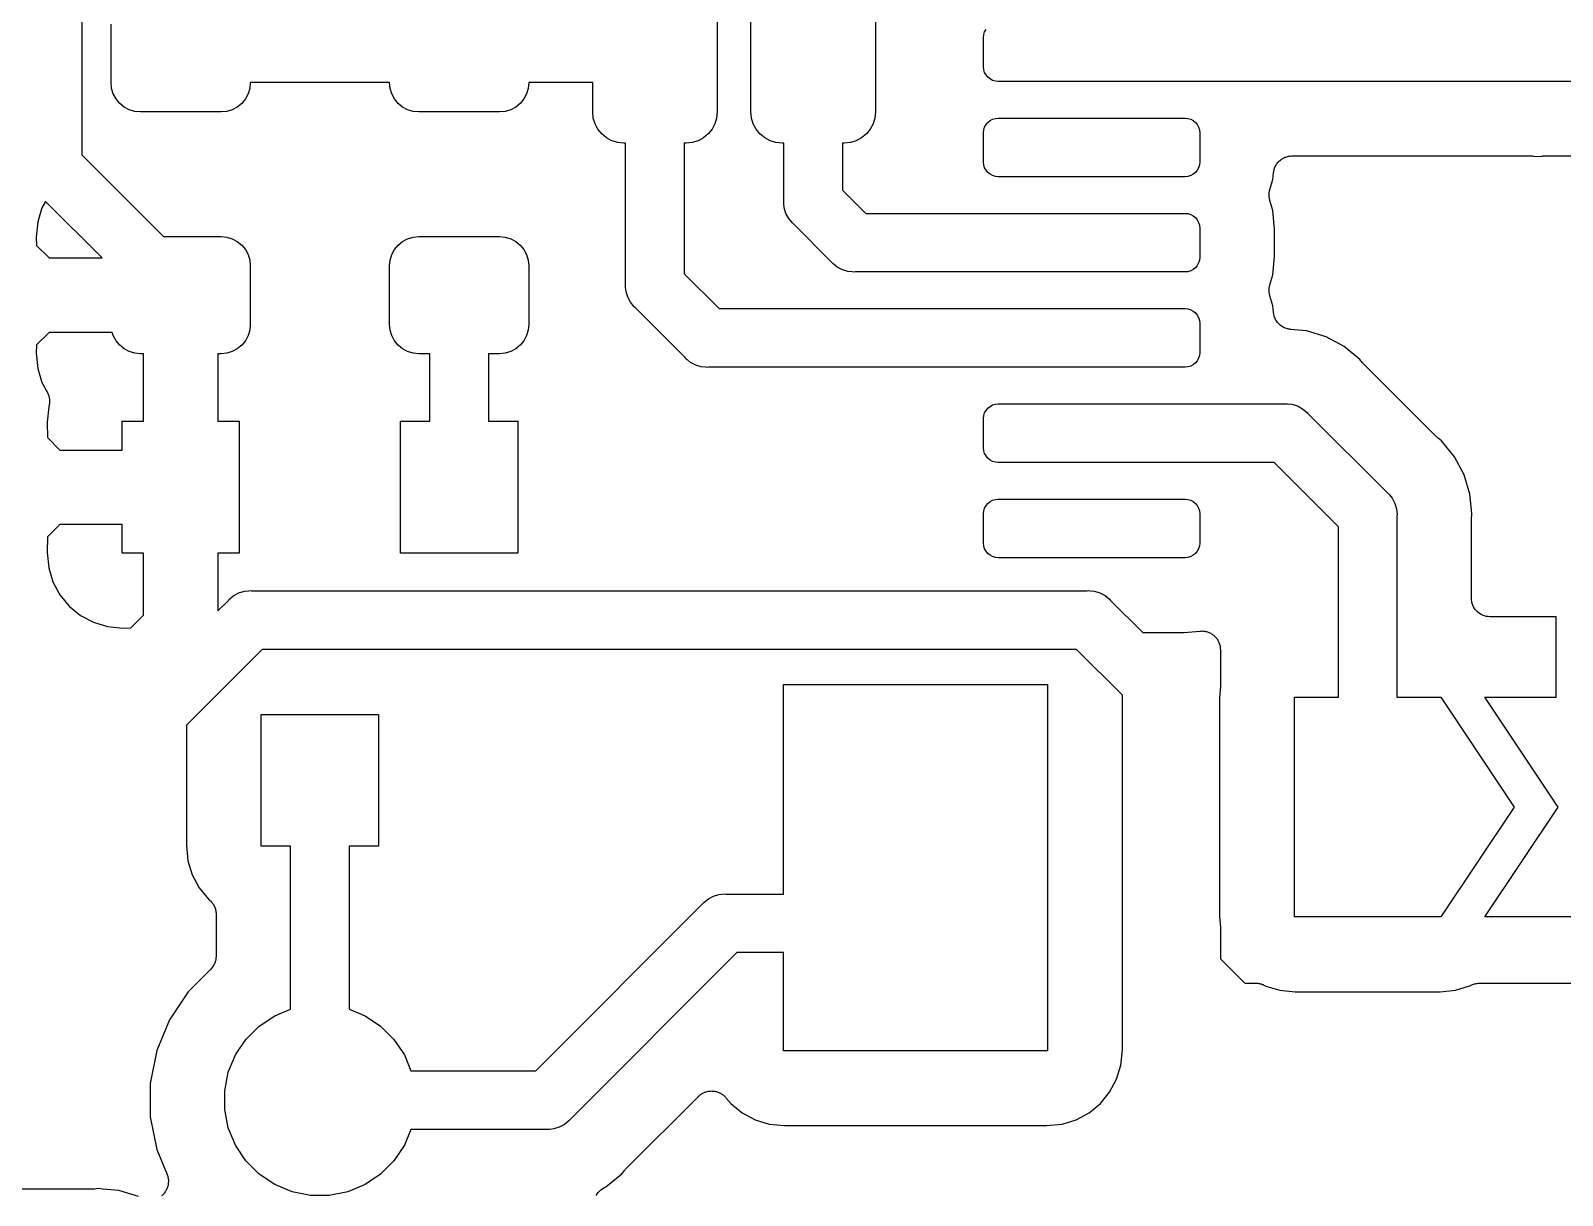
# Model space of a CAD drawing. Extents: x 17.5 to 71.7, y -43 to -16.
# Drawn here: x 52.38 to 62.83, y -37.45 to -29.5 of the extents above; entities that cross this region are included whole.
import ezdxf

# ---------------------------------------------------------------- set-up
doc = ezdxf.new("R2010")
doc.units = 0
doc.layers.add('BLACK', color=7, linetype='CONTINUOUS')

msp = doc.modelspace()

# ---------------------------------------------------------------- linework, layer by layer
at = {"layer": 'BLACK', "linetype": 'CONTINUOUS'}
for p, q in [((52.731, -28.284), (52.731, -30.3471)), ((57.067, -29.255), (57.067, -30.055)), ((57.2965, -30.055), (57.2965, -29.255)), ((58.1465, -29.255), (58.1465, -30.055)), ((52.931, -29.855), (52.931, -29.455)), ((58.884, -29.547), (58.8859, -29.5275)), ((58.884, -29.747), (58.884, -29.547)), ((58.8859, -29.5275), (58.8916, -29.5087)), ((58.8916, -29.5087), (58.9009, -29.4914)), ((58.8859, -29.7665), (58.884, -29.747)), ((58.8916, -29.7853), (58.8859, -29.7665)), ((58.9009, -29.8026), (58.8916, -29.7853)), ((52.9348, -29.894), (52.931, -29.855)), ((53.881, -29.855), (53.8772, -29.894)), ((54.831, -29.855), (53.881, -29.855)), ((54.8348, -29.894), (54.831, -29.855)), ((55.781, -29.855), (55.7772, -29.894)), ((56.217, -29.855), (55.781, -29.855)), ((56.217, -30.055), (56.217, -29.855)), ((58.9133, -29.8177), (58.9009, -29.8026)), ((58.9284, -29.8301), (58.9133, -29.8177)), ((58.9457, -29.8394), (58.9284, -29.8301)), ((58.9645, -29.8451), (58.9457, -29.8394)), ((58.984, -29.847), (58.9645, -29.8451)), ((62.6572, -29.847), (58.984, -29.847)), ((62.667, -29.848), (62.6572, -29.847)), ((62.6768, -29.847), (62.667, -29.848)), ((65.984, -29.847), (62.6768, -29.847)), ((52.9462, -29.9315), (52.9348, -29.894)), ((52.9647, -29.9661), (52.9462, -29.9315)), ((52.9896, -29.9964), (52.9647, -29.9661)), ((53.8473, -29.9661), (53.8224, -29.9964)), ((53.8658, -29.9315), (53.8473, -29.9661)), ((53.8772, -29.894), (53.8658, -29.9315)), ((54.8462, -29.9315), (54.8348, -29.894)), ((54.8647, -29.9661), (54.8462, -29.9315)), ((54.8896, -29.9964), (54.8647, -29.9661)), ((55.7473, -29.9661), (55.7224, -29.9964)), ((55.7658, -29.9315), (55.7473, -29.9661)), ((55.7772, -29.894), (55.7658, -29.9315)), ((53.0199, -30.0213), (52.9896, -29.9964)), ((53.0545, -30.0398), (53.0199, -30.0213)), ((53.092, -30.0512), (53.0545, -30.0398)), ((53.131, -30.055), (53.092, -30.0512)), ((53.681, -30.055), (53.131, -30.055)), ((53.72, -30.0512), (53.681, -30.055)), ((53.7575, -30.0398), (53.72, -30.0512)), ((53.7921, -30.0213), (53.7575, -30.0398)), ((53.8224, -29.9964), (53.7921, -30.0213)), ((54.9199, -30.0213), (54.8896, -29.9964)), ((54.9545, -30.0398), (54.9199, -30.0213)), ((54.992, -30.0512), (54.9545, -30.0398)), ((55.031, -30.055), (54.992, -30.0512)), ((55.581, -30.055), (55.031, -30.055)), ((55.62, -30.0512), (55.581, -30.055)), ((55.6575, -30.0398), (55.62, -30.0512)), ((55.6921, -30.0213), (55.6575, -30.0398)), ((55.7224, -29.9964), (55.6921, -30.0213)), ((56.2211, -30.0965), (56.217, -30.055)), ((56.2332, -30.1363), (56.2211, -30.0965)), ((57.0629, -30.0965), (57.0508, -30.1363)), ((57.067, -30.055), (57.0629, -30.0965)), ((57.3006, -30.0965), (57.2965, -30.055)), ((57.3127, -30.1363), (57.3006, -30.0965)), ((58.1424, -30.0965), (58.1303, -30.1363)), ((58.1465, -30.055), (58.1424, -30.0965)), ((58.9457, -30.1046), (58.9645, -30.0989)), ((58.9645, -30.0989), (58.984, -30.097)), ((58.984, -30.097), (60.259, -30.097)), ((60.259, -30.097), (60.2785, -30.0989)), ((60.2785, -30.0989), (60.2973, -30.1046)), ((56.2528, -30.1731), (56.2332, -30.1363)), ((56.2792, -30.2053), (56.2528, -30.1731)), ((57.0312, -30.1731), (57.0048, -30.2053)), ((57.0508, -30.1363), (57.0312, -30.1731)), ((57.3323, -30.1731), (57.3127, -30.1363)), ((57.3587, -30.2053), (57.3323, -30.1731)), ((58.1107, -30.1731), (58.0843, -30.2053)), ((58.1303, -30.1363), (58.1107, -30.1731)), ((58.884, -30.197), (58.8859, -30.1775)), ((58.884, -30.397), (58.884, -30.197)), ((58.8859, -30.1775), (58.8916, -30.1587)), ((58.8916, -30.1587), (58.9009, -30.1414)), ((58.9009, -30.1414), (58.9133, -30.1263)), ((58.9133, -30.1263), (58.9284, -30.1139)), ((58.9284, -30.1139), (58.9457, -30.1046)), ((60.2973, -30.1046), (60.3146, -30.1139)), ((60.3146, -30.1139), (60.3297, -30.1263)), ((60.3297, -30.1263), (60.3421, -30.1414)), ((60.3421, -30.1414), (60.3514, -30.1587)), ((60.3514, -30.1587), (60.3571, -30.1775)), ((60.3571, -30.1775), (60.359, -30.197)), ((60.359, -30.197), (60.359, -30.397)), ((56.3114, -30.2317), (56.2792, -30.2053)), ((56.3482, -30.2513), (56.3114, -30.2317)), ((56.388, -30.2634), (56.3482, -30.2513)), ((56.4295, -30.2675), (56.388, -30.2634)), ((56.442, -30.2675), (56.4295, -30.2675)), ((56.442, -31.2322), (56.442, -30.2675)), ((56.8545, -30.2675), (56.842, -30.2675)), ((56.842, -30.2675), (56.842, -31.1592)), ((56.896, -30.2634), (56.8545, -30.2675)), ((56.9358, -30.2513), (56.896, -30.2634)), ((56.9726, -30.2317), (56.9358, -30.2513)), ((57.0048, -30.2053), (56.9726, -30.2317)), ((57.3909, -30.2317), (57.3587, -30.2053)), ((57.4277, -30.2513), (57.3909, -30.2317)), ((57.4675, -30.2634), (57.4277, -30.2513)), ((57.509, -30.2675), (57.4675, -30.2634)), ((57.5215, -30.2675), (57.509, -30.2675)), ((57.5215, -30.6607), (57.5215, -30.2675)), ((57.934, -30.2675), (57.9215, -30.2675)), ((57.9215, -30.2675), (57.9215, -30.5877)), ((57.9755, -30.2634), (57.934, -30.2675)), ((58.0153, -30.2513), (57.9755, -30.2634)), ((58.0521, -30.2317), (58.0153, -30.2513)), ((58.0843, -30.2053), (58.0521, -30.2317)), ((52.731, -30.3471), (53.2888, -30.905)), ((58.8859, -30.4165), (58.884, -30.397)), ((60.359, -30.397), (60.3571, -30.4165)), ((60.8807, -30.416), (60.8834, -30.411)), ((60.8834, -30.411), (60.8877, -30.4058)), ((60.8877, -30.4058), (60.8914, -30.4003)), ((60.8914, -30.4003), (60.8955, -30.3963)), ((60.8955, -30.3963), (60.8992, -30.3919)), ((60.8992, -30.3919), (60.9044, -30.3877)), ((60.9044, -30.3877), (60.9092, -30.383)), ((60.9092, -30.383), (60.914, -30.3799)), ((60.914, -30.3799), (60.9184, -30.3762)), ((60.9184, -30.3762), (60.9243, -30.3731)), ((60.9243, -30.3731), (60.9299, -30.3694)), ((60.9299, -30.3694), (60.9352, -30.3673)), ((60.9352, -30.3673), (60.9403, -30.3646)), ((60.9403, -30.3646), (60.9467, -30.3627)), ((60.9467, -30.3627), (60.9529, -30.3602)), ((60.9529, -30.3602), (60.9585, -30.3591)), ((60.9585, -30.3591), (60.964, -30.3574)), ((60.964, -30.3574), (60.9707, -30.3568)), ((60.9707, -30.3568), (60.9772, -30.3555)), ((60.9772, -30.3555), (60.983, -30.3556)), ((60.983, -30.3556), (60.9887, -30.355)), ((60.9887, -30.355), (62.626, -30.355)), ((62.626, -30.355), (62.6278, -30.355)), ((62.6278, -30.355), (62.6331, -30.3556)), ((62.6331, -30.3556), (62.6384, -30.3556)), ((62.6384, -30.3556), (62.667, -30.3584)), ((62.667, -30.3584), (62.6956, -30.3556)), ((62.6956, -30.3556), (62.6973, -30.3554)), ((62.6973, -30.3554), (62.7027, -30.3555)), ((62.7027, -30.3555), (62.708, -30.355)), ((62.708, -30.355), (63.8502, -30.355)), ((58.8916, -30.4353), (58.8859, -30.4165)), ((58.9009, -30.4526), (58.8916, -30.4353)), ((58.9133, -30.4677), (58.9009, -30.4526)), ((58.9284, -30.4801), (58.9133, -30.4677)), ((58.9457, -30.4894), (58.9284, -30.4801)), ((58.9645, -30.4951), (58.9457, -30.4894)), ((58.984, -30.497), (58.9645, -30.4951)), ((60.259, -30.497), (58.984, -30.497)), ((60.2785, -30.4951), (60.259, -30.497)), ((60.2973, -30.4894), (60.2785, -30.4951)), ((60.3146, -30.4801), (60.2973, -30.4894)), ((60.3297, -30.4677), (60.3146, -30.4801)), ((60.3421, -30.4526), (60.3297, -30.4677)), ((60.3514, -30.4353), (60.3421, -30.4526)), ((60.3571, -30.4165), (60.3514, -30.4353)), ((60.8368, -30.5851), (60.8577, -30.5161)), ((60.8577, -30.5161), (60.8623, -30.4696)), ((60.8623, -30.4696), (60.8625, -30.4678)), ((60.8625, -30.4678), (60.8637, -30.4622)), ((60.8637, -30.4622), (60.8643, -30.4565)), ((60.8643, -30.4565), (60.8663, -30.4501)), ((60.8663, -30.4501), (60.8677, -30.4435)), ((60.8677, -30.4435), (60.8699, -30.4383)), ((60.8699, -30.4383), (60.8716, -30.4328)), ((60.8716, -30.4328), (60.8748, -30.4269)), ((60.8748, -30.4269), (60.8774, -30.4208)), ((60.8774, -30.4208), (60.8807, -30.416)), ((57.9215, -30.5877), (58.0808, -30.747)), ((60.8318, -30.6328), (60.8319, -30.6211)), ((60.8319, -30.6094), (60.8321, -30.6087)), ((60.8319, -30.6211), (60.8319, -30.6094)), ((60.8321, -30.608), (60.8345, -30.5965)), ((60.8321, -30.6087), (60.8321, -30.608)), ((60.8345, -30.5965), (60.8368, -30.5851)), ((52.4594, -30.7097), (52.4303, -30.8054)), ((52.4832, -30.6651), (52.4594, -30.7097)), ((52.8692, -31.051), (52.4832, -30.6651)), ((57.5205, -30.6705), (57.5215, -30.6607)), ((57.5215, -30.6803), (57.5205, -30.6705)), ((57.5244, -30.7097), (57.5215, -30.6803)), ((57.5215, -30.6803), (57.5215, -30.6803)), ((57.5358, -30.7474), (57.5244, -30.7097)), ((60.8319, -30.6335), (60.8318, -30.6328)), ((60.8319, -30.6342), (60.8319, -30.6335)), ((60.8342, -30.6456), (60.8319, -30.6342)), ((60.8363, -30.6572), (60.8342, -30.6456)), ((60.8367, -30.6585), (60.8363, -30.6572)), ((60.8367, -30.6586), (60.8367, -30.6585)), ((60.8367, -30.6585), (60.8367, -30.6585)), ((60.8368, -30.6589), (60.8367, -30.6586)), ((60.8577, -30.7279), (60.8368, -30.6589)), ((52.4303, -30.8054), (52.4201, -30.9095)), ((57.5544, -30.7821), (57.5358, -30.7474)), ((57.5794, -30.8126), (57.5544, -30.7821)), ((57.587, -30.8189), (57.5794, -30.8126)), ((57.8496, -31.0815), (57.587, -30.8189)), ((58.0808, -30.747), (60.259, -30.747)), ((60.259, -30.747), (60.2785, -30.7489)), ((60.2785, -30.7489), (60.2973, -30.7546)), ((60.2973, -30.7546), (60.3146, -30.7639)), ((60.3146, -30.7639), (60.3297, -30.7763)), ((60.3297, -30.7763), (60.3421, -30.7914)), ((60.3421, -30.7914), (60.3514, -30.8087)), ((60.3514, -30.8087), (60.3571, -30.8275)), ((60.3571, -30.8275), (60.359, -30.847)), ((60.8701, -30.8532), (60.8577, -30.7279)), ((52.4201, -30.9095), (52.4216, -30.9652)), ((53.2888, -30.905), (53.681, -30.905)), ((53.681, -30.905), (53.72, -30.9088)), ((53.72, -30.9088), (53.7575, -30.9202)), ((53.7575, -30.9202), (53.7921, -30.9387)), ((54.9199, -30.9387), (54.9545, -30.9202)), ((54.9545, -30.9202), (54.992, -30.9088)), ((54.992, -30.9088), (55.031, -30.905)), ((55.031, -30.905), (55.581, -30.905)), ((55.581, -30.905), (55.62, -30.9088)), ((55.62, -30.9088), (55.6575, -30.9202)), ((55.6575, -30.9202), (55.6921, -30.9387)), ((60.359, -30.847), (60.359, -31.047)), ((60.8701, -31.0408), (60.8701, -30.8532)), ((52.4216, -30.9652), (52.5074, -31.051)), ((53.7921, -30.9387), (53.8224, -30.9636)), ((53.8224, -30.9636), (53.8473, -30.9939)), ((53.8473, -30.9939), (53.8658, -31.0285)), ((53.8658, -31.0285), (53.8772, -31.066)), ((54.8348, -31.066), (54.8462, -31.0285)), ((54.8462, -31.0285), (54.8647, -30.9939)), ((54.8647, -30.9939), (54.8896, -30.9636)), ((54.8896, -30.9636), (54.9199, -30.9387)), ((55.6921, -30.9387), (55.7224, -30.9636)), ((55.7224, -30.9636), (55.7473, -30.9939)), ((55.7473, -30.9939), (55.7658, -31.0285)), ((55.7658, -31.0285), (55.7772, -31.066)), ((52.5074, -31.051), (52.8692, -31.051)), ((53.8772, -31.066), (53.881, -31.105)), ((53.881, -31.105), (53.881, -31.505)), ((54.831, -31.105), (54.8348, -31.066)), ((54.831, -31.505), (54.831, -31.105)), ((55.7772, -31.066), (55.781, -31.105)), ((55.781, -31.105), (55.781, -31.505)), ((57.8559, -31.0891), (57.8496, -31.0815)), ((57.8863, -31.1141), (57.8559, -31.0891)), ((57.9211, -31.1327), (57.8863, -31.1141)), ((57.9588, -31.1441), (57.9211, -31.1327)), ((57.9882, -31.147), (57.9588, -31.1441)), ((60.2785, -31.1451), (60.259, -31.147)), ((60.2973, -31.1394), (60.2785, -31.1451)), ((60.3146, -31.1301), (60.2973, -31.1394)), ((60.3297, -31.1177), (60.3146, -31.1301)), ((60.3421, -31.1026), (60.3297, -31.1177)), ((60.3514, -31.0853), (60.3421, -31.1026)), ((60.3571, -31.0665), (60.3514, -31.0853)), ((60.359, -31.047), (60.3571, -31.0665)), ((60.8577, -31.1661), (60.8701, -31.0408)), ((56.441, -31.242), (56.442, -31.2322)), ((56.442, -31.2518), (56.441, -31.242)), ((56.842, -31.1592), (57.0798, -31.397)), ((57.998, -31.148), (57.9882, -31.147)), ((57.9882, -31.147), (57.9882, -31.147)), ((58.0078, -31.147), (57.998, -31.148)), ((60.259, -31.147), (58.0078, -31.147)), ((60.8321, -31.258), (60.8345, -31.2465)), ((60.8345, -31.2465), (60.8368, -31.2351)), ((60.8368, -31.2351), (60.8577, -31.1661)), ((56.4449, -31.2812), (56.442, -31.2518)), ((56.442, -31.2518), (56.442, -31.2518)), ((56.4563, -31.3189), (56.4449, -31.2812)), ((56.4749, -31.3536), (56.4563, -31.3189)), ((56.4999, -31.3841), (56.4749, -31.3536)), ((60.8318, -31.2828), (60.8319, -31.2711)), ((60.8319, -31.2835), (60.8318, -31.2828)), ((60.8319, -31.2594), (60.8321, -31.2587)), ((60.8319, -31.2711), (60.8319, -31.2594)), ((60.8319, -31.2842), (60.8319, -31.2835)), ((60.8341, -31.2956), (60.8319, -31.2842)), ((60.8321, -31.2587), (60.8321, -31.258)), ((60.8363, -31.3072), (60.8341, -31.2956)), ((60.8367, -31.3085), (60.8363, -31.3072)), ((60.8367, -31.3086), (60.8367, -31.3085)), ((60.8367, -31.3085), (60.8367, -31.3085)), ((60.8368, -31.3089), (60.8367, -31.3086)), ((60.8577, -31.3779), (60.8368, -31.3089)), ((56.5075, -31.3904), (56.4999, -31.3841)), ((56.8486, -31.7315), (56.5075, -31.3904)), ((57.0798, -31.397), (60.259, -31.397)), ((60.259, -31.397), (60.2785, -31.3989)), ((60.2785, -31.3989), (60.2973, -31.4046)), ((60.2973, -31.4046), (60.3146, -31.4139)), ((60.3146, -31.4139), (60.3297, -31.4263)), ((60.3297, -31.4263), (60.3421, -31.4414)), ((60.3421, -31.4414), (60.3514, -31.4587)), ((60.3514, -31.4587), (60.3571, -31.4775)), ((60.8623, -31.4243), (60.8577, -31.3779)), ((60.8646, -31.436), (60.8623, -31.4243)), ((60.8668, -31.4477), (60.8646, -31.436)), ((60.867, -31.4481), (60.8668, -31.4477)), ((60.8671, -31.4486), (60.867, -31.4481)), ((60.8716, -31.4596), (60.8671, -31.4486)), ((52.5074, -31.559), (52.4216, -31.6448)), ((52.9394, -31.559), (52.5074, -31.559)), ((52.9462, -31.5815), (52.9394, -31.559)), ((53.8772, -31.544), (53.8658, -31.5815)), ((53.881, -31.505), (53.8772, -31.544)), ((54.8348, -31.544), (54.831, -31.505)), ((54.8462, -31.5815), (54.8348, -31.544)), ((55.7772, -31.544), (55.7658, -31.5815)), ((55.781, -31.505), (55.7772, -31.544)), ((60.3571, -31.4775), (60.359, -31.497)), ((60.359, -31.497), (60.359, -31.697)), ((60.8761, -31.4707), (60.8716, -31.4596)), ((60.8764, -31.4711), (60.8761, -31.4707)), ((60.8766, -31.4715), (60.8764, -31.4711)), ((60.8832, -31.4815), (60.8766, -31.4715)), ((60.8897, -31.4914), (60.8832, -31.4815)), ((60.89, -31.4918), (60.8897, -31.4914)), ((60.8903, -31.4922), (60.89, -31.4918)), ((60.8987, -31.5007), (60.8903, -31.4922)), ((60.907, -31.5091), (60.8987, -31.5007)), ((60.9074, -31.5094), (60.907, -31.5091)), ((60.9078, -31.5098), (60.9074, -31.5094)), ((60.9177, -31.5164), (60.9078, -31.5098)), ((60.9275, -31.5231), (60.9177, -31.5164)), ((60.9279, -31.5233), (60.9275, -31.5231)), ((60.9283, -31.5236), (60.9279, -31.5233)), ((60.9383, -31.5278), (60.9283, -31.5236)), ((60.94, -31.5287), (60.9383, -31.5278)), ((60.9419, -31.5294), (60.94, -31.5287)), ((60.9502, -31.5329), (60.9419, -31.5294)), ((60.9507, -31.533), (60.9502, -31.5329)), ((60.9512, -31.5332), (60.9507, -31.533)), ((60.9594, -31.5349), (60.9512, -31.5332)), ((60.9636, -31.5362), (60.9594, -31.5349)), ((60.9682, -31.5367), (60.9636, -31.5362)), ((60.9745, -31.5381), (60.9682, -31.5367)), ((60.9754, -31.5382), (60.9745, -31.5381)), ((60.9755, -31.5382), (60.9754, -31.5382)), ((60.9762, -31.5383), (60.9755, -31.5382)), ((60.9755, -31.5382), (60.9755, -31.5382)), ((60.9776, -31.5384), (60.9762, -31.5383)), ((61.0878, -31.5492), (60.9776, -31.5384)), ((60.9776, -31.5384), (60.9776, -31.5384)), ((61.2212, -31.5897), (61.0878, -31.5492)), ((52.4216, -31.6448), (52.4201, -31.7005)), ((52.9647, -31.6161), (52.9462, -31.5815)), ((52.9896, -31.6464), (52.9647, -31.6161)), ((53.0199, -31.6713), (52.9896, -31.6464)), ((53.8224, -31.6464), (53.7921, -31.6713)), ((53.8473, -31.6161), (53.8224, -31.6464)), ((53.8658, -31.5815), (53.8473, -31.6161)), ((54.8647, -31.6161), (54.8462, -31.5815)), ((54.8896, -31.6464), (54.8647, -31.6161)), ((54.9199, -31.6713), (54.8896, -31.6464)), ((55.7224, -31.6464), (55.6921, -31.6713)), ((55.7473, -31.6161), (55.7224, -31.6464)), ((55.7658, -31.5815), (55.7473, -31.6161)), ((61.3442, -31.6555), (61.2212, -31.5897)), ((61.4521, -31.7439), (61.3442, -31.6555)), ((52.4201, -31.7005), (52.4303, -31.8046)), ((53.0545, -31.6898), (53.0199, -31.6713)), ((53.092, -31.7012), (53.0545, -31.6898)), ((53.131, -31.705), (53.092, -31.7012)), ((53.152, -31.705), (53.131, -31.705)), ((53.152, -32.166), (53.152, -31.705)), ((53.681, -31.705), (53.66, -31.705)), ((53.66, -31.705), (53.66, -32.166)), ((53.72, -31.7012), (53.681, -31.705)), ((53.7575, -31.6898), (53.72, -31.7012)), ((53.7921, -31.6713), (53.7575, -31.6898)), ((54.9545, -31.6898), (54.9199, -31.6713)), ((54.992, -31.7012), (54.9545, -31.6898)), ((55.031, -31.705), (54.992, -31.7012)), ((55.106, -31.705), (55.031, -31.705)), ((55.106, -32.166), (55.106, -31.705)), ((55.581, -31.705), (55.506, -31.705)), ((55.506, -31.705), (55.506, -32.166)), ((55.62, -31.7012), (55.581, -31.705)), ((55.6575, -31.6898), (55.62, -31.7012)), ((55.6921, -31.6713), (55.6575, -31.6898)), ((56.8549, -31.7391), (56.8486, -31.7315)), ((56.8625, -31.7454), (56.8549, -31.7391)), ((56.8646, -31.747), (56.8625, -31.7454)), ((56.8625, -31.7454), (56.8625, -31.7454)), ((56.8853, -31.7641), (56.8646, -31.747)), ((56.9201, -31.7827), (56.8853, -31.7641)), ((60.3297, -31.7677), (60.3146, -31.7801)), ((60.3421, -31.7526), (60.3297, -31.7677)), ((60.3514, -31.7353), (60.3421, -31.7526)), ((60.3571, -31.7165), (60.3514, -31.7353)), ((60.359, -31.697), (60.3571, -31.7165)), ((61.4703, -31.7661), (61.4521, -31.7439)), ((61.4741, -31.7699), (61.4703, -31.7661)), ((61.4774, -31.7741), (61.4741, -31.7699)), ((52.4303, -31.8046), (52.4594, -31.9003)), ((56.9578, -31.7941), (56.9201, -31.7827)), ((56.9872, -31.797), (56.9578, -31.7941)), ((56.997, -31.798), (56.9872, -31.797)), ((56.9872, -31.797), (56.9872, -31.797)), ((57.0068, -31.797), (56.997, -31.798)), ((60.259, -31.797), (57.0068, -31.797)), ((60.2785, -31.7951), (60.259, -31.797)), ((60.2973, -31.7894), (60.2785, -31.7951)), ((60.3146, -31.7801), (60.2973, -31.7894)), ((61.4786, -31.7754), (61.4774, -31.7741)), ((61.9766, -32.2734), (61.4786, -31.7754)), ((52.4594, -31.9003), (52.4961, -31.9689)), ((52.4961, -31.9689), (52.4963, -31.9693)), ((52.4963, -31.9693), (52.4963, -31.9693)), ((52.4963, -31.9693), (52.4963, -31.9693)), ((52.4963, -31.9693), (52.4969, -31.9705)), ((52.4969, -31.9705), (52.5013, -31.9815)), ((52.5053, -32.0664), (52.495, -32.1711)), ((52.5013, -31.9815), (52.5057, -31.9922)), ((52.5056, -32.0657), (52.5053, -32.0664)), ((52.5079, -32.0541), (52.5056, -32.0657)), ((52.5057, -31.9922), (52.5058, -31.9929)), ((52.5058, -31.9929), (52.5061, -31.9935)), ((52.5061, -31.9935), (52.5082, -32.0051)), ((52.5103, -32.0427), (52.5079, -32.0541)), ((52.5082, -32.0051), (52.5105, -32.0166)), ((52.5104, -32.0413), (52.5103, -32.042)), ((52.5103, -32.042), (52.5103, -32.0427)), ((52.5106, -32.0179), (52.5104, -32.0296)), ((52.5104, -32.0296), (52.5104, -32.0413)), ((52.5105, -32.0166), (52.5105, -32.0172)), ((52.5105, -32.0172), (52.5106, -32.0179)), ((58.9009, -32.0914), (58.9133, -32.0763)), ((58.9133, -32.0763), (58.9284, -32.0639)), ((58.9284, -32.0639), (58.9457, -32.0546)), ((58.9457, -32.0546), (58.9645, -32.0489)), ((58.9645, -32.0489), (58.984, -32.047)), ((58.984, -32.047), (60.9392, -32.047)), ((60.9392, -32.047), (60.949, -32.046)), ((60.949, -32.046), (60.9588, -32.047)), ((60.9588, -32.047), (60.9588, -32.047)), ((60.9588, -32.047), (60.9882, -32.0499)), ((60.9882, -32.0499), (61.0259, -32.0613)), ((61.0259, -32.0613), (61.0607, -32.0799)), ((61.0607, -32.0799), (61.0911, -32.1049)), ((52.495, -32.1711), (52.497, -32.2767)), ((53.006, -32.362), (53.006, -32.166)), ((53.006, -32.166), (53.152, -32.166)), ((53.66, -32.166), (53.806, -32.166)), ((53.806, -32.166), (53.806, -33.066)), ((54.906, -33.066), (54.906, -32.166)), ((54.906, -32.166), (55.106, -32.166)), ((55.506, -32.166), (55.706, -32.166)), ((55.706, -32.166), (55.706, -33.066)), ((58.884, -32.147), (58.8859, -32.1275)), ((58.884, -32.347), (58.884, -32.147)), ((58.8859, -32.1275), (58.8916, -32.1087)), ((58.8916, -32.1087), (58.9009, -32.0914)), ((61.0911, -32.1049), (61.0974, -32.1125)), ((61.0974, -32.1125), (61.6395, -32.6546)), ((52.497, -32.2767), (52.5824, -32.362)), ((61.9808, -32.2768), (61.9766, -32.2734)), ((61.9845, -32.2806), (61.9808, -32.2768)), ((61.9859, -32.2817), (61.9845, -32.2806)), ((62.0081, -32.2999), (61.9859, -32.2817)), ((52.5824, -32.362), (53.006, -32.362)), ((58.8859, -32.3665), (58.884, -32.347)), ((58.8916, -32.3853), (58.8859, -32.3665)), ((58.9009, -32.4026), (58.8916, -32.3853)), ((62.0965, -32.4078), (62.0081, -32.2999)), ((58.9133, -32.4177), (58.9009, -32.4026)), ((58.9284, -32.4301), (58.9133, -32.4177)), ((58.9457, -32.4394), (58.9284, -32.4301)), ((58.9645, -32.4451), (58.9457, -32.4394)), ((58.984, -32.447), (58.9645, -32.4451)), ((60.8662, -32.447), (58.984, -32.447)), ((61.305, -32.8858), (60.8662, -32.447)), ((62.1623, -32.5308), (62.0965, -32.4078)), ((62.2028, -32.6642), (62.1623, -32.5308)), ((58.9284, -32.7139), (58.9457, -32.7046)), ((58.9457, -32.7046), (58.9645, -32.6989)), ((58.9645, -32.6989), (58.984, -32.697)), ((58.984, -32.697), (60.259, -32.697)), ((60.259, -32.697), (60.2785, -32.6989)), ((60.2785, -32.6989), (60.2973, -32.7046)), ((60.2973, -32.7046), (60.3146, -32.7139)), ((61.6395, -32.6546), (61.6471, -32.6609)), ((61.6471, -32.6609), (61.6534, -32.6685)), ((61.6534, -32.6685), (61.6534, -32.6685)), ((61.6534, -32.6685), (61.6721, -32.6913)), ((61.6721, -32.6913), (61.6907, -32.7261)), ((62.2131, -32.7694), (62.2028, -32.6642)), ((58.884, -32.797), (58.8859, -32.7775)), ((58.884, -32.997), (58.884, -32.797)), ((58.8859, -32.7775), (58.8916, -32.7587)), ((58.8916, -32.7587), (58.9009, -32.7414)), ((58.9009, -32.7414), (58.9133, -32.7263)), ((58.9133, -32.7263), (58.9284, -32.7139)), ((60.3146, -32.7139), (60.3297, -32.7263)), ((60.3297, -32.7263), (60.3421, -32.7414)), ((60.3421, -32.7414), (60.3514, -32.7587)), ((60.3514, -32.7587), (60.3571, -32.7775)), ((60.3571, -32.7775), (60.359, -32.797)), ((60.359, -32.797), (60.359, -32.997)), ((61.6907, -32.7261), (61.7021, -32.7638)), ((61.7021, -32.7638), (61.706, -32.803)), ((61.706, -32.803), (61.705, -32.8128)), ((61.705, -32.8128), (61.705, -34.048)), ((62.2131, -32.7695), (62.2131, -32.7694)), ((62.2164, -32.803), (62.2131, -32.7695)), ((62.2136, -32.8316), (62.2164, -32.803)), ((52.5824, -32.87), (52.497, -32.9553)), ((53.006, -32.87), (52.5824, -32.87)), ((53.006, -33.066), (53.006, -32.87)), ((61.305, -34.048), (61.305, -32.8858)), ((62.213, -32.8422), (62.2136, -32.8369)), ((62.213, -32.844), (62.213, -32.8422)), ((62.213, -33.373), (62.213, -32.844)), ((62.2136, -32.8369), (62.2136, -32.8316)), ((52.497, -32.9553), (52.495, -33.0609)), ((58.8859, -33.0165), (58.884, -32.997)), ((58.8916, -33.0353), (58.8859, -33.0165)), ((60.3571, -33.0165), (60.3514, -33.0353)), ((60.359, -32.997), (60.3571, -33.0165)), ((52.495, -33.0609), (52.5053, -33.1656)), ((53.152, -33.066), (53.006, -33.066)), ((53.152, -33.4896), (53.152, -33.066)), ((53.806, -33.066), (53.66, -33.066)), ((53.66, -33.066), (53.66, -33.4592)), ((55.706, -33.066), (54.906, -33.066)), ((58.9009, -33.0526), (58.8916, -33.0353)), ((58.9133, -33.0677), (58.9009, -33.0526)), ((58.9284, -33.0801), (58.9133, -33.0677)), ((58.9457, -33.0894), (58.9284, -33.0801)), ((58.9645, -33.0951), (58.9457, -33.0894)), ((58.984, -33.097), (58.9645, -33.0951)), ((60.259, -33.097), (58.984, -33.097)), ((60.2785, -33.0951), (60.259, -33.097)), ((60.2973, -33.0894), (60.2785, -33.0951)), ((60.3146, -33.0801), (60.2973, -33.0894)), ((60.3297, -33.0677), (60.3146, -33.0801)), ((60.3421, -33.0526), (60.3297, -33.0677)), ((60.3514, -33.0353), (60.3421, -33.0526)), ((52.5053, -33.1656), (52.5344, -33.2613)), ((52.5344, -33.2613), (52.5816, -33.3496)), ((53.7682, -33.3551), (53.8029, -33.3365)), ((53.8029, -33.3365), (53.8406, -33.3251)), ((53.8406, -33.3251), (53.87, -33.3222)), ((53.87, -33.3222), (53.8798, -33.3212)), ((53.87, -33.3222), (53.87, -33.3222)), ((53.8798, -33.3212), (53.8896, -33.3222)), ((53.8896, -33.3222), (59.5914, -33.3222)), ((59.5914, -33.3222), (59.6012, -33.3212)), ((59.6012, -33.3212), (59.611, -33.3222)), ((59.611, -33.3222), (59.611, -33.3222)), ((59.611, -33.3222), (59.6404, -33.3251)), ((59.6404, -33.3251), (59.6781, -33.3365)), ((59.6781, -33.3365), (59.7128, -33.3551)), ((52.5816, -33.3496), (52.6451, -33.4269)), ((52.6451, -33.4269), (52.7224, -33.4904)), ((53.66, -33.4592), (53.7315, -33.3877)), ((53.7315, -33.3877), (53.7377, -33.3801)), ((53.7377, -33.3801), (53.7478, -33.3718)), ((53.7478, -33.3718), (53.7512, -33.369)), ((53.7512, -33.369), (53.7682, -33.3551)), ((59.7128, -33.3551), (59.7433, -33.3801)), ((59.7433, -33.3801), (59.7495, -33.3877)), ((59.7495, -33.3877), (59.9699, -33.6081)), ((62.2142, -33.3849), (62.213, -33.373)), ((62.2152, -33.3968), (62.2142, -33.3849)), ((62.2154, -33.3972), (62.2152, -33.3968)), ((62.2154, -33.3977), (62.2154, -33.3972)), ((62.2189, -33.4091), (62.2154, -33.3977)), ((62.2222, -33.4206), (62.2189, -33.4091)), ((62.2225, -33.421), (62.2222, -33.4206)), ((62.2226, -33.4214), (62.2225, -33.421)), ((62.2282, -33.4319), (62.2226, -33.4214)), ((62.2337, -33.4425), (62.2282, -33.4319)), ((62.234, -33.4429), (62.2337, -33.4425)), ((62.2342, -33.4433), (62.234, -33.4429)), ((62.2418, -33.4525), (62.2342, -33.4433)), ((52.7224, -33.4904), (52.8107, -33.5376)), ((52.8107, -33.5376), (52.9064, -33.5666)), ((53.0662, -33.5754), (53.152, -33.4896)), ((62.2493, -33.4619), (62.2418, -33.4525)), ((62.2496, -33.4621), (62.2493, -33.4619)), ((62.2499, -33.4625), (62.2496, -33.4621)), ((62.2591, -33.4701), (62.2499, -33.4625)), ((62.2682, -33.4778), (62.2591, -33.4701)), ((62.2686, -33.478), (62.2682, -33.4778)), ((62.269, -33.4783), (62.2686, -33.478)), ((62.2795, -33.484), (62.269, -33.4783)), ((62.29, -33.4897), (62.2795, -33.484)), ((62.2904, -33.4899), (62.29, -33.4897)), ((62.2908, -33.4901), (62.2904, -33.4899)), ((62.3022, -33.4936), (62.2908, -33.4901)), ((62.3136, -33.4972), (62.3022, -33.4936)), ((62.314, -33.4973), (62.3136, -33.4972)), ((62.3145, -33.4974), (62.314, -33.4973)), ((62.3263, -33.4987), (62.3145, -33.4974)), ((62.3382, -33.5), (62.3263, -33.4987)), ((62.3391, -33.5), (62.3382, -33.5)), ((62.34, -33.5), (62.3391, -33.5)), ((62.3391, -33.5), (62.3391, -33.5)), ((62.3391, -33.5), (62.3391, -33.5)), ((62.792, -33.5), (62.34, -33.5)), ((62.792, -34.048), (62.792, -33.5)), ((52.9064, -33.5666), (53.0105, -33.5769)), ((53.0105, -33.5769), (53.0662, -33.5754)), ((59.9699, -33.6081), (60.2528, -33.6081)), ((60.2528, -33.6081), (60.3606, -33.5975)), ((60.3606, -33.5975), (60.3623, -33.5973)), ((60.3623, -33.5973), (60.3681, -33.5974)), ((60.3681, -33.5974), (60.3739, -33.5968)), ((60.3739, -33.5968), (60.3805, -33.5975)), ((60.3805, -33.5975), (60.3871, -33.5976)), ((60.3871, -33.5976), (60.3928, -33.5988)), ((60.3928, -33.5988), (60.3985, -33.5994)), ((60.3985, -33.5994), (60.4049, -33.6014)), ((60.4049, -33.6014), (60.4113, -33.6028)), ((60.4113, -33.6028), (60.4167, -33.6051)), ((60.4167, -33.6051), (60.4222, -33.6068)), ((60.4222, -33.6068), (60.428, -33.6099)), ((60.428, -33.6099), (60.4341, -33.6125)), ((60.4341, -33.6125), (60.4389, -33.6158)), ((60.4389, -33.6158), (60.444, -33.6186)), ((60.444, -33.6186), (60.4491, -33.6228)), ((60.4491, -33.6228), (60.4546, -33.6265)), ((60.4546, -33.6265), (60.4586, -33.6307)), ((60.4586, -33.6307), (60.4631, -33.6344)), ((60.4631, -33.6344), (60.4673, -33.6395)), ((60.4673, -33.6395), (60.4719, -33.6442)), ((60.4719, -33.6442), (60.4751, -33.6491)), ((60.4751, -33.6491), (60.4788, -33.6536)), ((53.9627, -33.7222), (53.4449, -34.2399)), ((59.5183, -33.7222), (53.9627, -33.7222)), ((59.8311, -34.0349), (59.5183, -33.7222)), ((60.4788, -33.6536), (60.4819, -33.6594)), ((60.4819, -33.6594), (60.4855, -33.665)), ((60.4855, -33.665), (60.4877, -33.6703)), ((60.4877, -33.6703), (60.4904, -33.6754)), ((60.4904, -33.6754), (60.4923, -33.6818)), ((60.4923, -33.6818), (60.4948, -33.6879)), ((60.4948, -33.6879), (60.4959, -33.6936)), ((60.4959, -33.6936), (60.4976, -33.6992)), ((60.4976, -33.6992), (60.4982, -33.7058)), ((60.4982, -33.7058), (60.4995, -33.7123)), ((60.4995, -33.7123), (60.4994, -33.7181)), ((60.4994, -33.7181), (60.5, -33.7238)), ((60.5, -33.7238), (60.5, -33.9863)), ((57.52, -35.392), (57.52, -33.961)), ((57.52, -33.961), (59.32, -33.961)), ((59.32, -33.961), (59.32, -36.461)), ((59.8311, -36.4548), (59.8311, -34.0349)), ((60.4994, -33.9988), (60.4939, -34.0542)), ((60.4939, -34.0542), (60.4939, -35.5418)), ((60.5, -33.9881), (60.4994, -33.9934)), ((60.4994, -33.9934), (60.4994, -33.9988)), ((60.5, -33.9863), (60.5, -33.9881)), ((61.005, -35.548), (61.005, -34.048)), ((61.005, -34.048), (61.305, -34.048)), ((61.705, -34.048), (62.005, -34.048)), ((62.005, -34.048), (62.505, -34.798)), ((62.805, -34.798), (62.305, -34.048)), ((62.305, -34.048), (62.792, -34.048)), ((53.956, -35.066), (53.956, -34.166)), ((53.956, -34.166), (54.756, -34.166)), ((54.756, -34.166), (54.756, -35.066)), ((53.4449, -34.2399), (53.4449, -35.0598)), ((62.505, -34.798), (62.005, -35.548)), ((62.305, -35.548), (62.805, -34.798)), ((53.4449, -35.0598), (53.4553, -35.1656)), ((54.156, -35.066), (53.956, -35.066)), ((54.156, -36.1773), (54.156, -35.066)), ((54.756, -35.066), (54.556, -35.066)), ((54.556, -35.066), (54.556, -36.1773)), ((53.4553, -35.1656), (53.4844, -35.2613)), ((53.4844, -35.2613), (53.5316, -35.3496)), ((53.5316, -35.3496), (53.5951, -35.4269)), ((53.5951, -35.4269), (53.6016, -35.4323)), ((56.984, -35.4432), (57.0063, -35.4249)), ((57.0063, -35.4249), (57.0411, -35.4063)), ((57.0411, -35.4063), (57.0788, -35.3949)), ((57.0788, -35.3949), (57.118, -35.391)), ((57.118, -35.391), (57.1278, -35.392)), ((57.1278, -35.392), (57.52, -35.392)), ((53.6016, -35.4323), (53.6029, -35.4334)), ((53.6029, -35.4334), (53.6068, -35.4374)), ((53.6068, -35.4374), (53.6111, -35.441)), ((53.6111, -35.441), (53.6154, -35.4463)), ((53.6154, -35.4463), (53.6202, -35.4512)), ((53.6202, -35.4512), (53.6233, -35.4559)), ((53.6233, -35.4559), (53.6268, -35.4602)), ((53.6268, -35.4602), (53.63, -35.4662)), ((53.63, -35.4662), (53.6337, -35.472)), ((53.6337, -35.472), (53.6358, -35.4771)), ((53.6358, -35.4771), (53.6384, -35.4821)), ((53.6384, -35.4821), (53.6404, -35.4886)), ((53.6404, -35.4886), (53.6429, -35.495)), ((53.6429, -35.495), (53.644, -35.5005)), ((53.644, -35.5005), (53.6456, -35.5058)), ((53.6456, -35.5058), (53.6462, -35.5126)), ((53.6462, -35.5126), (53.6475, -35.5193)), ((53.6475, -35.5193), (53.6475, -35.5249)), ((53.6475, -35.5249), (53.648, -35.5305)), ((53.648, -35.5305), (53.648, -35.8157)), ((55.8292, -36.598), (56.9696, -35.4575)), ((56.9696, -35.4575), (56.9759, -35.4499)), ((56.9759, -35.4499), (56.984, -35.4432)), ((60.4939, -35.5418), (60.4994, -35.5972)), ((60.4994, -35.5972), (60.4995, -35.599)), ((60.4995, -35.599), (60.4995, -35.6043)), ((60.4995, -35.6043), (60.5, -35.6097)), ((60.5, -35.6097), (60.5, -35.8332)), ((62.005, -35.548), (61.005, -35.548)), ((63.455, -35.548), (62.305, -35.548)), ((53.6452, -35.8421), (53.6417, -35.8533)), ((53.6453, -35.8415), (53.6452, -35.8421)), ((53.6455, -35.8408), (53.6453, -35.8415)), ((53.6467, -35.8292), (53.6455, -35.8408)), ((53.648, -35.8175), (53.6467, -35.8292)), ((53.648, -35.8157), (53.648, -35.8162)), ((53.648, -35.8162), (53.648, -35.8162)), ((53.648, -35.8162), (53.648, -35.8162)), ((53.648, -35.8162), (53.648, -35.8175)), ((57.2008, -35.792), (56.0604, -36.9325)), ((57.52, -35.792), (57.2008, -35.792)), ((57.52, -36.461), (57.52, -35.792)), ((60.5, -35.8332), (60.6668, -36)), ((53.6108, -35.9055), (53.4565, -36.0598)), ((53.6182, -35.8965), (53.6108, -35.9055)), ((53.6258, -35.8875), (53.6182, -35.8965)), ((53.6261, -35.8869), (53.6258, -35.8875)), ((53.6265, -35.8864), (53.6261, -35.8869)), ((53.6321, -35.876), (53.6265, -35.8864)), ((53.6377, -35.8658), (53.6321, -35.876)), ((53.6379, -35.8651), (53.6377, -35.8658)), ((53.6382, -35.8645), (53.6379, -35.8651)), ((53.6417, -35.8533), (53.6382, -35.8645)), ((60.6668, -36), (60.7412, -36)), ((60.7412, -36), (60.7429, -36)), ((60.7429, -36), (60.7484, -36.0006)), ((60.7484, -36.0006), (60.7538, -36.0006)), ((60.7538, -36.0006), (60.7607, -36.002)), ((60.7607, -36.002), (60.7676, -36.0028)), ((60.7676, -36.0028), (60.7728, -36.0044)), ((60.7728, -36.0044), (60.7781, -36.0055)), ((60.7781, -36.0055), (60.7846, -36.0082)), ((60.7846, -36.0082), (60.7912, -36.0103)), ((60.7912, -36.0103), (60.796, -36.0129)), ((60.796, -36.0129), (60.801, -36.015)), ((60.801, -36.015), (60.8097, -36.0196)), ((60.8097, -36.0196), (60.9054, -36.0486)), ((60.9054, -36.0486), (61.0112, -36.0591)), ((61.9987, -36.0591), (62.1051, -36.0485)), ((62.1051, -36.0485), (62.2008, -36.0194)), ((62.2008, -36.0194), (62.2089, -36.0151)), ((62.2089, -36.0151), (62.2105, -36.0142)), ((62.2105, -36.0142), (62.2156, -36.0122)), ((62.2156, -36.0122), (62.2205, -36.0096)), ((62.2205, -36.0096), (62.2271, -36.0076)), ((62.2271, -36.0076), (62.2335, -36.005)), ((62.2335, -36.005), (62.239, -36.004)), ((62.239, -36.004), (62.2442, -36.0024)), ((62.2442, -36.0024), (62.2511, -36.0017)), ((62.2511, -36.0017), (62.2579, -36.0005)), ((62.2579, -36.0005), (62.2634, -36.0005)), ((62.2634, -36.0005), (62.2689, -36)), ((62.2689, -36), (63.9938, -36)), ((53.4565, -36.0598), (53.3298, -36.2495)), ((61.0112, -36.0591), (61.9987, -36.0591)), ((53.3298, -36.2495), (53.2425, -36.4602)), ((53.9416, -36.2931), (54.0481, -36.222)), ((54.0481, -36.222), (54.156, -36.1773)), ((54.556, -36.1773), (54.6639, -36.222)), ((54.6639, -36.222), (54.7704, -36.2931)), ((53.8511, -36.3836), (53.9416, -36.2931)), ((54.7704, -36.2931), (54.8609, -36.3836)), ((53.2425, -36.4602), (53.198, -36.6839)), ((53.78, -36.4901), (53.8511, -36.3836)), ((54.8609, -36.3836), (54.932, -36.4901)), ((59.32, -36.461), (57.52, -36.461)), ((59.8206, -36.5606), (59.8311, -36.4548)), ((53.731, -36.6084), (53.78, -36.4901)), ((54.932, -36.4901), (54.9767, -36.598)), ((59.7916, -36.6563), (59.8206, -36.5606)), ((53.198, -36.6839), (53.198, -36.9121)), ((53.706, -36.734), (53.731, -36.6084)), ((54.9767, -36.598), (55.8292, -36.598)), ((59.7444, -36.7446), (59.7916, -36.6563)), ((53.706, -36.862), (53.706, -36.734)), ((56.4416, -37.2696), (56.9384, -36.7729)), ((56.9384, -36.7729), (56.9396, -36.7716)), ((56.9396, -36.7716), (56.9442, -36.768)), ((56.9442, -36.768), (56.9483, -36.7639)), ((56.9483, -36.7639), (56.9538, -36.7603)), ((56.9538, -36.7603), (56.959, -36.7562)), ((56.959, -36.7562), (56.9642, -36.7535)), ((56.9642, -36.7535), (56.969, -36.7503)), ((56.969, -36.7503), (56.9751, -36.7478)), ((56.9751, -36.7478), (56.981, -36.7448)), ((56.981, -36.7448), (56.9866, -36.7431)), ((56.9866, -36.7431), (56.992, -36.741)), ((56.992, -36.741), (56.9985, -36.7397)), ((56.9985, -36.7397), (57.0048, -36.7378)), ((57.0048, -36.7378), (57.0106, -36.7373)), ((57.0106, -36.7373), (57.0163, -36.7362)), ((57.0163, -36.7362), (57.0229, -36.7363)), ((57.0229, -36.7363), (57.0295, -36.7357)), ((57.0295, -36.7357), (57.0353, -36.7363)), ((57.0353, -36.7363), (57.0411, -36.7363)), ((57.0411, -36.7363), (57.0476, -36.7376)), ((57.0476, -36.7376), (57.0542, -36.7384)), ((57.0542, -36.7384), (57.0597, -36.7401)), ((57.0597, -36.7401), (57.0654, -36.7412)), ((57.0654, -36.7412), (57.0715, -36.7438)), ((57.0715, -36.7438), (57.0778, -36.7458)), ((57.0778, -36.7458), (57.0829, -36.7486)), ((57.0829, -36.7486), (57.0883, -36.7508)), ((57.0883, -36.7508), (57.0938, -36.7545)), ((57.0938, -36.7545), (57.0996, -36.7576)), ((57.0996, -36.7576), (57.104, -36.7614)), ((57.104, -36.7614), (57.1088, -36.7646)), ((57.1088, -36.7646), (57.1135, -36.7693)), ((57.1135, -36.7693), (57.1186, -36.7735)), ((57.1186, -36.7735), (57.1223, -36.778)), ((57.1223, -36.778), (57.1264, -36.7821)), ((57.1264, -36.7821), (57.1591, -36.8219)), ((59.6809, -36.8219), (59.7444, -36.7446)), ((53.731, -36.9876), (53.706, -36.862)), ((57.1591, -36.8219), (57.2364, -36.8854)), ((57.2364, -36.8854), (57.3247, -36.9326)), ((59.5153, -36.9326), (59.6036, -36.8854)), ((59.6036, -36.8854), (59.6809, -36.8219)), ((53.198, -36.9121), (53.2425, -37.1358)), ((53.78, -37.1059), (53.731, -36.9876)), ((55.9512, -36.9951), (55.9218, -36.998)), ((55.9889, -36.9837), (55.9512, -36.9951)), ((56.0237, -36.9651), (55.9889, -36.9837)), ((56.0541, -36.9401), (56.0237, -36.9651)), ((56.0604, -36.9325), (56.0541, -36.9401)), ((57.3247, -36.9326), (57.4204, -36.9616)), ((57.4204, -36.9616), (57.5262, -36.9721)), ((57.5262, -36.9721), (59.3138, -36.9721)), ((59.3138, -36.9721), (59.4196, -36.9616)), ((59.4196, -36.9616), (59.5153, -36.9326)), ((54.9767, -36.998), (54.932, -37.1059)), ((55.9022, -36.998), (54.9767, -36.998)), ((55.912, -36.999), (55.9022, -36.998)), ((55.9218, -36.998), (55.912, -36.999)), ((55.9218, -36.998), (55.9218, -36.998)), ((53.2425, -37.1358), (53.3126, -37.3051)), ((53.8511, -37.2124), (53.78, -37.1059)), ((54.932, -37.1059), (54.8609, -37.2124)), ((53.3126, -37.3051), (53.3133, -37.3067)), ((53.3133, -37.3067), (53.315, -37.3125)), ((53.9416, -37.3029), (53.8511, -37.2124)), ((54.0481, -37.374), (53.9416, -37.3029)), ((54.7704, -37.3029), (54.6639, -37.374)), ((54.8609, -37.2124), (54.7704, -37.3029)), ((56.3072, -37.3895), (56.4151, -37.3011)), ((56.4151, -37.3011), (56.4333, -37.2789)), ((56.4333, -37.2789), (56.4344, -37.2775)), ((56.4344, -37.2775), (56.4382, -37.2737)), ((56.4382, -37.2737), (56.4416, -37.2696)), ((52.8045, -37.4055), (52.2473, -37.4055)), ((52.8098, -37.405), (52.8045, -37.4055)), ((52.8152, -37.405), (52.8098, -37.405)), ((52.8169, -37.4049), (52.8152, -37.405)), ((52.8455, -37.4021), (52.8169, -37.4049)), ((52.8741, -37.4049), (52.8455, -37.4021)), ((52.9843, -37.4157), (52.8741, -37.4049)), ((52.8741, -37.4049), (52.8741, -37.4049)), ((53.1178, -37.4562), (52.9843, -37.4157)), ((53.3069, -37.4143), (53.3033, -37.4196)), ((53.3092, -37.4088), (53.3069, -37.4143)), ((53.3121, -37.4035), (53.3092, -37.4088)), ((53.314, -37.3974), (53.3121, -37.4035)), ((53.3165, -37.3915), (53.314, -37.3974)), ((53.315, -37.3125), (53.3172, -37.3181)), ((53.3178, -37.3856), (53.3165, -37.3915)), ((53.3172, -37.3181), (53.3184, -37.3244)), ((53.3196, -37.3799), (53.3178, -37.3856)), ((53.3184, -37.3244), (53.3202, -37.3305)), ((53.3203, -37.3735), (53.3196, -37.3799)), ((53.3202, -37.3305), (53.3207, -37.3365)), ((53.3216, -37.3672), (53.3203, -37.3735)), ((53.3207, -37.3365), (53.3218, -37.3424)), ((53.3223, -37.3552), (53.3216, -37.3612)), ((53.3216, -37.3612), (53.3216, -37.3672)), ((53.3218, -37.3424), (53.3217, -37.3488)), ((53.3217, -37.3488), (53.3223, -37.3552)), ((54.1664, -37.423), (54.0481, -37.374)), ((54.6639, -37.374), (54.5456, -37.423)), ((56.2642, -37.4192), (56.2728, -37.4107)), ((56.2728, -37.4107), (56.273, -37.4106)), ((56.273, -37.4106), (56.2731, -37.4104)), ((56.2731, -37.4104), (56.2833, -37.4037)), ((56.2833, -37.4037), (56.2934, -37.3969)), ((56.2934, -37.3969), (56.3072, -37.3895)), ((53.2796, -37.448), (53.2753, -37.4523)), ((53.2843, -37.4443), (53.2796, -37.448)), ((53.2884, -37.4393), (53.2843, -37.4443)), ((53.293, -37.4348), (53.2884, -37.4393)), ((53.2963, -37.4299), (53.293, -37.4348)), ((53.3002, -37.4252), (53.2963, -37.4299)), ((53.3033, -37.4196), (53.3002, -37.4252)), ((54.292, -37.448), (54.1664, -37.423)), ((54.42, -37.448), (54.292, -37.448)), ((54.5456, -37.423), (54.42, -37.448)), ((56.2416, -37.4484), (56.2485, -37.4383)), ((56.2485, -37.4383), (56.2552, -37.4282)), ((56.2552, -37.4282), (56.2554, -37.428)), ((56.2554, -37.428), (56.2555, -37.4279)), ((56.2555, -37.4279), (56.2642, -37.4192))]:
    msp.add_line(p, q, dxfattribs=at)

doc.saveas('drawing.dxf')
